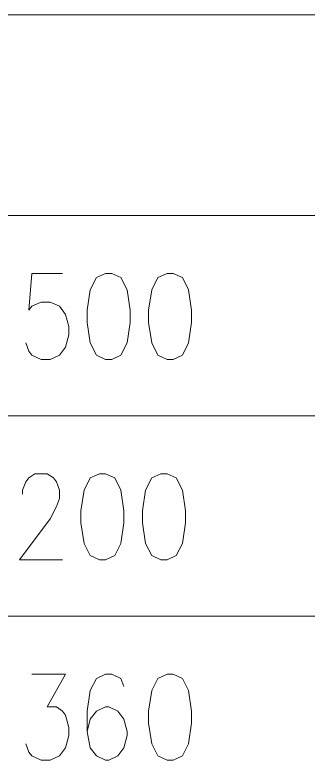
# Model space of a CAD drawing. Header units: millimetres. Extents: x 0 to 586, y 0 to 414.
# Drawn here: x 530.69 to 540.77, y 30.55 to 56.21 of the extents above; entities that cross this region are included whole.
import ezdxf

# ---------------------------------------------------------------- set-up
doc = ezdxf.new("R2010")
doc.units = ezdxf.units.MM

msp = doc.modelspace()

# ---------------------------------------------------------------- linework, layer by layer
at = {"color": 0, "lineweight": 0}
for points in [[(363.929083, 56.211611), (541.390417, 56.211611)], [(363.929083, 49.30775), (541.390417, 49.30775)], [(532.324028, 47.3075), (531.269222, 47.3075), (531.163389, 46.0375), (531.269222, 46.178611), (531.586722, 46.319722), (531.904222, 46.319722), (532.221722, 46.178611), (532.429861, 45.896389), (532.535694, 45.476583), (532.535694, 45.194361), (532.429861, 44.771028), (532.221722, 44.488806), (531.904222, 44.347694), (531.586722, 44.347694), (531.269222, 44.488806), (531.163389, 44.629917), (531.057556, 44.912139)], [(363.929083, 42.407417), (541.390417, 42.407417)], [(530.951722, 39.701611), (530.951722, 39.842722), (531.057556, 40.124944), (531.163389, 40.262528), (531.375056, 40.403639), (531.798389, 40.403639), (532.010056, 40.262528), (532.115889, 40.124944), (532.221722, 39.842722), (532.221722, 39.5605), (532.115889, 39.278278), (531.904222, 38.854944), (530.845889, 37.447361), (532.324028, 37.447361)], [(363.929083, 35.507083), (541.390417, 35.507083)], [(531.269222, 33.503306), (532.429861, 33.503306), (531.798389, 32.377944), (532.115889, 32.377944), (532.324028, 32.236833), (532.429861, 32.095722), (532.535694, 31.672389), (532.535694, 31.390167), (532.429861, 30.966833), (532.221722, 30.688139), (531.904222, 30.547028), (531.586722, 30.547028), (531.269222, 30.688139), (531.163389, 30.825722), (531.057556, 31.107944)], [(534.437167, 33.079972), (534.331333, 33.362194), (534.017361, 33.503306), (533.805694, 33.503306), (533.488194, 33.362194), (533.276528, 32.938861), (533.170694, 32.236833), (533.170694, 31.531278), (533.276528, 30.966833), (533.488194, 30.688139), (533.805694, 30.547028), (533.911528, 30.547028), (534.2255, 30.688139), (534.437167, 30.966833), (534.543, 31.390167), (534.543, 31.531278), (534.437167, 31.954611), (534.2255, 32.236833), (533.911528, 32.377944), (533.805694, 32.377944), (533.488194, 32.236833), (533.276528, 31.954611), (533.170694, 31.531278)]]:
    msp.add_lwpolyline(points, dxfattribs=at)
for points in [[(533.805694, 47.3075), (533.488194, 47.166389), (533.276528, 46.743056), (533.170694, 46.0375), (533.170694, 45.617694), (533.276528, 44.912139), (533.488194, 44.488806), (533.805694, 44.347694), (534.017361, 44.347694), (534.331333, 44.488806), (534.543, 44.912139), (534.648833, 45.617694), (534.648833, 46.0375), (534.543, 46.743056), (534.331333, 47.166389), (534.017361, 47.3075)], [(535.918833, 47.3075), (535.601333, 47.166389), (535.389667, 46.743056), (535.283833, 46.0375), (535.283833, 45.617694), (535.389667, 44.912139), (535.601333, 44.488806), (535.918833, 44.347694), (536.126972, 44.347694), (536.444472, 44.488806), (536.656139, 44.912139), (536.761972, 45.617694), (536.761972, 46.0375), (536.656139, 46.743056), (536.444472, 47.166389), (536.126972, 47.3075)], [(533.594028, 40.403639), (533.276528, 40.262528), (533.064861, 39.842722), (532.959028, 39.137167), (532.959028, 38.713833), (533.064861, 38.011806), (533.276528, 37.588472), (533.594028, 37.447361), (533.805694, 37.447361), (534.123194, 37.588472), (534.331333, 38.011806), (534.437167, 38.713833), (534.437167, 39.137167), (534.331333, 39.842722), (534.123194, 40.262528), (533.805694, 40.403639)], [(535.707167, 40.403639), (535.389667, 40.262528), (535.178, 39.842722), (535.072167, 39.137167), (535.072167, 38.713833), (535.178, 38.011806), (535.389667, 37.588472), (535.707167, 37.447361), (535.918833, 37.447361), (536.232806, 37.588472), (536.444472, 38.011806), (536.550306, 38.713833), (536.550306, 39.137167), (536.444472, 39.842722), (536.232806, 40.262528), (535.918833, 40.403639)], [(535.918833, 33.503306), (535.601333, 33.362194), (535.389667, 32.938861), (535.283833, 32.236833), (535.283833, 31.8135), (535.389667, 31.107944), (535.601333, 30.688139), (535.918833, 30.547028), (536.126972, 30.547028), (536.444472, 30.688139), (536.656139, 31.107944), (536.761972, 31.8135), (536.761972, 32.236833), (536.656139, 32.938861), (536.444472, 33.362194), (536.126972, 33.503306)]]:
    msp.add_lwpolyline(points, close=True, dxfattribs=at)

doc.saveas('drawing.dxf')
